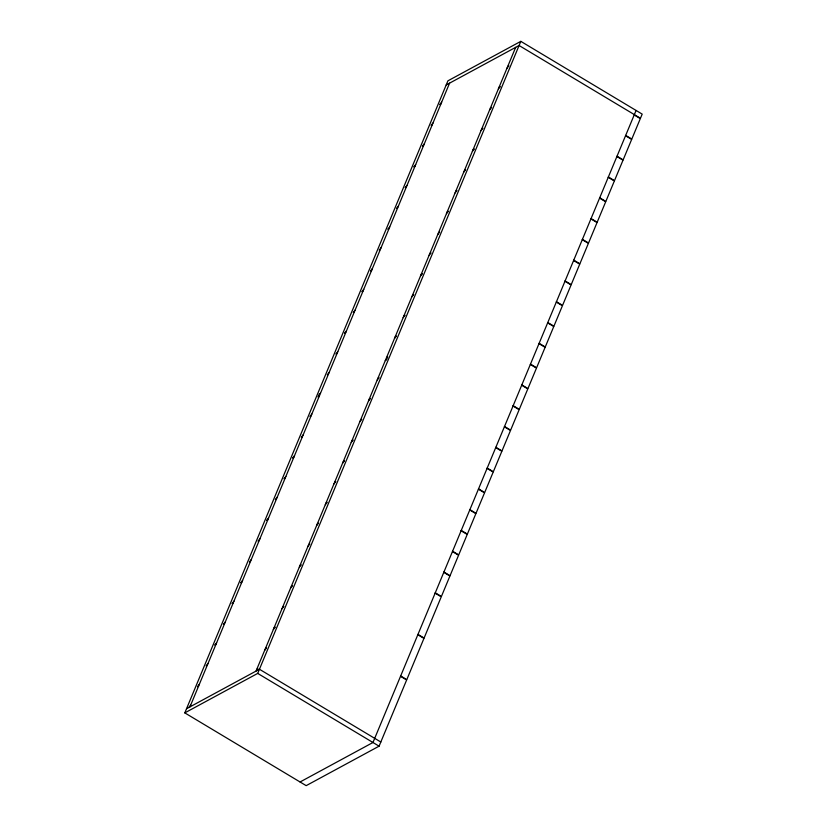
<?xml version="1.0" encoding="UTF-8"?>
<svg xmlns="http://www.w3.org/2000/svg" width="827" height="827" viewBox="0 0 827 827"><rect width="100%" height="100%" fill="white"/><g stroke="black" fill="none" stroke-linecap="round" stroke-linejoin="round"><path stroke-width="1.24" d="M400.526 676.321L406.646 679.98L379.086 746.171L306.186 785.65L184.803 712.884L447.914 80.829L520.814 41.35L642.197 114.116L640.46 118.271L519.077 45.506L446.177 84.985M188.804 707.498L190.665 705.152M189.941 706.889L449.578 83.145M256.039 671.09L515.676 47.346M257.176 670.48L257.89 668.743L256.763 669.353M184.803 712.884L257.704 673.405L520.814 41.35M636.077 110.446L372.967 742.501L300.067 781.98M441.639 102.207L439.788 104.553L440.925 103.933M507.747 66.408L508.874 65.798L507.023 68.145M432.986 122.996L431.136 125.342L432.273 124.732M499.094 87.197L500.221 86.587L498.371 88.934M424.334 143.784L422.483 146.131L423.61 145.521M490.432 107.996L491.569 107.376L489.718 109.722M415.681 164.583L413.82 166.93L414.958 166.31M481.779 128.785L482.916 128.164L481.056 130.511M407.029 185.372L405.168 187.719L406.305 187.098M473.127 149.573L474.264 148.963L472.403 151.31M398.366 206.161L396.515 208.507L397.653 207.897M464.474 170.362L465.601 169.752L463.751 172.099M389.713 226.949L387.863 229.296L388.99 228.686M455.822 191.161L456.949 190.541L455.098 192.887M381.061 247.749L379.211 250.095L380.337 249.475M447.159 211.95L448.296 211.33L446.446 213.676M372.408 268.537L370.548 270.884L371.685 270.264M438.506 232.738L439.644 232.129L437.783 234.475M363.756 289.326L361.895 291.673L363.032 291.063M429.854 253.527L430.991 252.917L429.13 255.264M355.093 310.115L353.243 312.461L354.38 311.851M421.201 274.326L422.328 273.706L420.478 276.053M346.441 330.914L344.59 333.26L345.717 332.64M412.549 295.115L413.676 294.495L411.825 296.841M337.788 351.702L335.938 354.049L337.065 353.439M403.886 315.904L405.023 315.294L403.173 317.64M329.136 372.491L327.275 374.838L328.412 374.228M395.234 336.692L396.371 336.082L394.51 338.429M320.483 393.28L319.346 393.9L318.044 397.012L319.181 396.402M386.581 357.491L387.718 356.871L386.416 359.993L385.279 360.603M311.82 414.079L309.97 416.426L311.107 415.805M377.929 378.28L379.055 377.67L377.205 380.007M303.168 434.868L301.317 437.214L302.444 436.604M369.276 399.069L370.403 398.459L368.553 400.806M294.515 455.656L292.665 458.003L293.792 457.393M360.613 419.858L361.75 419.248L359.9 421.594M285.863 476.445L284.002 478.792L285.139 478.182M351.961 440.657L353.098 440.036L351.237 442.383M277.21 497.244L275.35 499.591L276.487 498.97M343.308 461.445L344.445 460.835L342.585 463.182M268.548 518.033L266.697 520.379L267.834 519.769M334.656 482.234L335.783 481.624L333.932 483.971M259.895 538.822L258.045 541.168L259.171 540.558M325.993 503.023L327.13 502.413L325.28 504.759M251.243 559.61L249.392 561.957L250.519 561.347M317.341 523.822L318.478 523.202L316.627 525.548M242.59 580.409L240.729 582.756L241.866 582.136M308.688 544.611L309.825 544.001L307.964 546.347M233.938 601.198L232.077 603.545L233.214 602.935M300.036 565.399L301.162 564.789L299.312 567.136M225.275 621.987L223.424 624.333L224.562 623.723M291.383 586.188L292.51 585.578L290.659 587.925M216.622 642.786L214.772 645.122L215.899 644.512M282.72 606.987L283.857 606.367L282.007 608.713M207.97 663.574L206.119 665.921L207.246 665.301M274.068 627.776L275.205 627.166L273.344 629.512M199.317 684.363L197.457 686.71L198.594 686.1M265.415 648.564L266.552 647.954L264.692 650.301M186.54 708.729L259.44 669.25L380.823 742.015M634.195 114.953L640.315 118.623L631.807 139.06L625.688 135.39M625.543 135.742L631.663 139.412L623.155 159.859L617.035 156.189M616.89 156.53L623.01 160.2L614.492 180.648L608.372 176.978M608.238 177.319L614.358 180.989L605.84 201.437L599.72 197.767M599.575 198.118L605.695 201.788L597.187 222.225L591.067 218.555M590.923 218.907L597.042 222.577L588.535 243.024L582.415 239.354M582.27 239.696L588.39 243.365L579.882 263.813L573.762 260.143M573.618 260.484L579.737 264.154L571.219 284.602L565.099 280.932M564.955 281.283L571.085 284.953L562.567 305.39L556.447 301.721M556.302 302.072L562.422 305.742L553.914 326.189L547.794 322.52M547.65 322.861L553.77 326.531L545.262 346.978L539.142 343.308M538.997 343.65L545.117 347.319L536.609 367.767L530.489 364.097M530.345 364.449L536.465 368.118L527.946 388.556L521.827 384.886M521.682 385.237L527.802 388.907L519.294 409.355L513.174 405.685M513.029 406.026L519.149 409.696L510.641 430.143L504.522 426.474M504.377 426.825L510.497 430.485L501.989 450.932L495.869 447.262M495.724 447.614L501.844 451.284L493.337 471.721L487.217 468.051M487.072 468.402L493.192 472.072L484.674 492.52L478.554 488.85M478.409 489.191L484.529 492.861L476.021 513.309L469.901 509.639M469.757 509.99L475.876 513.65L467.369 534.097L461.249 530.427M461.104 530.779L467.224 534.449L458.716 554.886L452.596 551.227M452.452 551.568L458.572 555.237L450.064 575.685L443.944 572.015M443.799 572.356L449.919 576.026L441.401 596.474L435.281 592.804M435.136 593.155L441.256 596.815L424.096 638.051L417.976 634.392M417.831 634.733L423.951 638.403L406.791 679.639L400.671 675.969M257.704 673.405L379.086 746.171"/></g></svg>
